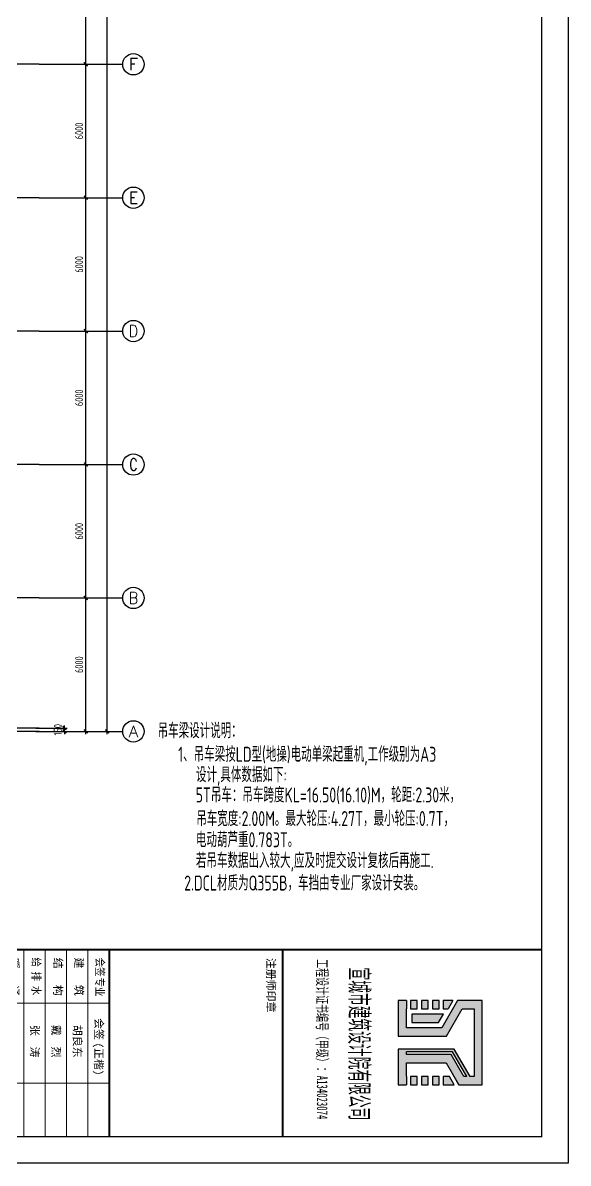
# Model space of a CAD drawing. Extents: x -1389621 to 57380, y -92505 to 283644.
# Drawn here: x -263375 to -238853, y 57648 to 108930 of the extents above; entities that cross this region are included whole.
import ezdxf
from ezdxf.enums import TextEntityAlignment as Align

# ---------------------------------------------------------------- set-up
doc = ezdxf.new("R2010")
doc.units = 0
doc.header["$LTSCALE"] = 100
doc.header["$MEASUREMENT"] = 0
doc.linetypes.add('DOTE', pattern=[2.42, 2, -0.2, 0.02, -0.2])
doc.layers.get('0').update_dxf_attribs({"linetype": 'CONTINUOUS'})
doc.layers.get('Defpoints').update_dxf_attribs({"linetype": 'CONTINUOUS'})
for name, color, linetype in [('AXIS', 3, 'CONTINUOUS'), ('AXIS_TEXT', 7, 'CONTINUOUS'), ('BORDER', 7, 'CONTINUOUS'), ('BZ_标准图框', 7, 'CONTINUOUS'), ('DIM', 3, 'CONTINUOUS'), ('DOTE', 1, 'DOTE'), ('TC', 151, 'CONTINUOUS')]:
    doc.layers.add(name, color=color, linetype=linetype)
doc.styles.add('_TCH_AXIS', font='COMPLEX', dxfattribs={"bigfont": 'GBCBIG'})
doc.styles.add('COMPLEX', font='COMPLEX')
doc.styles.add('ht', font='simhei.ttf', dxfattribs={"width": 0.8})
doc.styles.add('TSSD_Dimension', font='tssdeng.shx', dxfattribs={"width": 0.7, "bigfont": 'hztxt.shx'})
doc.styles.add('TSSD_REIN', font='Tssdeng.shx', dxfattribs={"width": 0.7, "bigfont": 'hztxt.shx'})
doc.dimstyles.new('TSSD_100_100', dxfattribs={"dimtxt": 300, "dimasz": 100, "dimexe": 100, "dimexo": 250, "dimgap": 100, "dimtad": 1, "dimdec": 0, "dimzin": 0, "dimdsep": 46, "dimtxsty": 'TSSD_Dimension', "dimblk": 'ARCHTICK', "dimblk1": 'ARCHTICK', "dimblk2": 'ARCHTICK', "dimcen": 0, "dimdle": 100, "dimclrt": 7, "dimadec": 0, "dimazin": 0, "dimtfac": 1, "dimtdec": 0, "dimtix": 1, "dimtmove": 2, "dimatfit": 3, "dimfxl": 0, "dimtolj": 1, "dimtzin": 0, "dimarcsym": 0})

# ---------------------------------------------------------------- blocks, each defined once
blk = doc.blocks.new('_ArchTick')
at = {"color": 0, "linetype": 'ByBlock'}
blk.add_lwpolyline([(-0.71, -0.71, 0.5, 0.5, 0), (0.71, 0.71, 0.5, 0.5, 0)], format="xyseb", dxfattribs=at)
blk = doc.blocks.new('*D407')
at = {"layer": 'Defpoints', "color": 0, "ltscale": 100}
for p in [(-262635, 83067), (-260542, 83067), (-262635, 77067)]:
    blk.add_point(p, dxfattribs=at)
at = {"layer": 'DIM', "color": 0, "lineweight": -2, "ltscale": 100}
for p, q in [((-260542, 76947), (-260542, 83187)), ((-262335, 83067), (-260422, 83067)), ((-262335, 77067), (-260422, 77067))]:
    blk.add_line(p, q, dxfattribs=at)
at = {"layer": 'DIM', "color": 0, "lineweight": -2, "ltscale": 100, "xscale": 120, "yscale": 120, "zscale": 120}
for p, rotation in [((-260542, 83067), 90), ((-260542, 77067), 270)]:
    blk.add_blockref('_ArchTick', p, dxfattribs=dict(at, rotation=rotation))
at = {"layer": 'DIM', "color": 7, "ltscale": 100, "insert": (-260842, 80067), "char_height": 360, "attachment_point": 5, "rotation": 90, "style": 'TSSD_Dimension'}
blk.add_mtext('\\A1;6000', dxfattribs=at)
blk = doc.blocks.new('*D408')
at = {"layer": 'Defpoints', "color": 0, "ltscale": 100}
for p in [(-262635, 89067), (-260542, 89067), (-262635, 83067)]:
    blk.add_point(p, dxfattribs=at)
at = {"layer": 'DIM', "color": 0, "lineweight": -2, "ltscale": 100}
for p, q in [((-262335, 89067), (-260422, 89067)), ((-260542, 82947), (-260542, 89187)), ((-262335, 83067), (-260422, 83067))]:
    blk.add_line(p, q, dxfattribs=at)
at = {"layer": 'DIM', "color": 0, "lineweight": -2, "ltscale": 100, "xscale": 120, "yscale": 120, "zscale": 120}
for p, rotation in [((-260542, 89067), 90), ((-260542, 83067), 270)]:
    blk.add_blockref('_ArchTick', p, dxfattribs=dict(at, rotation=rotation))
at = {"layer": 'DIM', "color": 7, "ltscale": 100, "insert": (-260842, 86067), "char_height": 360, "attachment_point": 5, "rotation": 90, "style": 'TSSD_Dimension'}
blk.add_mtext('\\A1;6000', dxfattribs=at)
blk = doc.blocks.new('*D409')
at = {"layer": 'Defpoints', "color": 0, "ltscale": 100}
for p in [(-262635, 95067), (-260542, 95067), (-262635, 89067)]:
    blk.add_point(p, dxfattribs=at)
at = {"layer": 'DIM', "color": 0, "lineweight": -2, "ltscale": 100}
for p, q in [((-262335, 95067), (-260422, 95067)), ((-260542, 88947), (-260542, 95187)), ((-262335, 89067), (-260422, 89067))]:
    blk.add_line(p, q, dxfattribs=at)
at = {"layer": 'DIM', "color": 0, "lineweight": -2, "ltscale": 100, "xscale": 120, "yscale": 120, "zscale": 120}
for p, rotation in [((-260542, 95067), 90), ((-260542, 89067), 270)]:
    blk.add_blockref('_ArchTick', p, dxfattribs=dict(at, rotation=rotation))
at = {"layer": 'DIM', "color": 7, "ltscale": 100, "insert": (-260842, 92067), "char_height": 360, "attachment_point": 5, "rotation": 90, "style": 'TSSD_Dimension'}
blk.add_mtext('\\A1;6000', dxfattribs=at)
blk = doc.blocks.new('*D410')
at = {"layer": 'Defpoints', "color": 0, "ltscale": 100}
for p in [(-262635, 101067), (-260542, 101067), (-262635, 95067)]:
    blk.add_point(p, dxfattribs=at)
at = {"layer": 'DIM', "color": 0, "lineweight": -2, "ltscale": 100}
for p, q in [((-262335, 101067), (-260422, 101067)), ((-260542, 94947), (-260542, 101187)), ((-262335, 95067), (-260422, 95067))]:
    blk.add_line(p, q, dxfattribs=at)
at = {"layer": 'DIM', "color": 0, "lineweight": -2, "ltscale": 100, "xscale": 120, "yscale": 120, "zscale": 120}
for p, rotation in [((-260542, 101067), 90), ((-260542, 95067), 270)]:
    blk.add_blockref('_ArchTick', p, dxfattribs=dict(at, rotation=rotation))
at = {"layer": 'DIM', "color": 7, "ltscale": 100, "insert": (-260842, 98067), "char_height": 360, "attachment_point": 5, "rotation": 90, "style": 'TSSD_Dimension'}
blk.add_mtext('\\A1;6000', dxfattribs=at)
blk = doc.blocks.new('*D411')
at = {"layer": 'Defpoints', "color": 0, "ltscale": 100}
for p in [(-262635, 107067), (-260542, 107067), (-262635, 101067)]:
    blk.add_point(p, dxfattribs=at)
at = {"layer": 'DIM', "color": 0, "lineweight": -2, "ltscale": 100}
for p, q in [((-260542, 100947), (-260542, 107187)), ((-262335, 107067), (-260422, 107067)), ((-262335, 101067), (-260422, 101067))]:
    blk.add_line(p, q, dxfattribs=at)
at = {"layer": 'DIM', "color": 0, "lineweight": -2, "ltscale": 100, "xscale": 120, "yscale": 120, "zscale": 120}
for p, rotation in [((-260542, 107067), 90), ((-260542, 101067), 270)]:
    blk.add_blockref('_ArchTick', p, dxfattribs=dict(at, rotation=rotation))
at = {"layer": 'DIM', "color": 7, "ltscale": 100, "insert": (-260842, 104067), "char_height": 360, "attachment_point": 5, "rotation": 90, "style": 'TSSD_Dimension'}
blk.add_mtext('\\A1;6000', dxfattribs=at)
blk = doc.blocks.new('*D412')
at = {"layer": 'Defpoints', "color": 0, "ltscale": 100}
for p in [(-262635, 113067), (-260542, 113067), (-262635, 107067)]:
    blk.add_point(p, dxfattribs=at)
at = {"layer": 'DIM', "color": 0, "lineweight": -2, "ltscale": 100}
for p, q in [((-262335, 113067), (-260422, 113067)), ((-260542, 106947), (-260542, 113187)), ((-262335, 107067), (-260422, 107067))]:
    blk.add_line(p, q, dxfattribs=at)
at = {"layer": 'DIM', "color": 0, "lineweight": -2, "ltscale": 100, "xscale": 120, "yscale": 120, "zscale": 120}
for p, rotation in [((-260542, 113067), 90), ((-260542, 107067), 270)]:
    blk.add_blockref('_ArchTick', p, dxfattribs=dict(at, rotation=rotation))
at = {"layer": 'DIM', "color": 7, "ltscale": 100, "insert": (-260842, 110067), "char_height": 360, "attachment_point": 5, "rotation": 90, "style": 'TSSD_Dimension'}
blk.add_mtext('\\A1;6000', dxfattribs=at)
blk = doc.blocks.new('*D419')
at = {"layer": 'Defpoints', "color": 0, "ltscale": 100}
for p in [(-262875, 149067), (-259582, 149067), (-262875, 77067)]:
    blk.add_point(p, dxfattribs=at)
at = {"layer": 'DIM', "color": 0, "lineweight": -2, "ltscale": 100}
for p, q in [((-262575, 149067), (-259462, 149067)), ((-259582, 76947), (-259582, 149187)), ((-262575, 77067), (-259462, 77067))]:
    blk.add_line(p, q, dxfattribs=at)
at = {"layer": 'DIM', "color": 0, "lineweight": -2, "ltscale": 100, "xscale": 120, "yscale": 120, "zscale": 120}
for p, rotation in [((-259582, 149067), 90), ((-259582, 77067), 270)]:
    blk.add_blockref('_ArchTick', p, dxfattribs=dict(at, rotation=rotation))
at = {"layer": 'DIM', "color": 7, "ltscale": 100, "insert": (-259882, 113067), "char_height": 360, "attachment_point": 5, "rotation": 90, "style": 'TSSD_Dimension'}
blk.add_mtext('\\A1;72000', dxfattribs=at)
blk = doc.blocks.new('_AXISO')
blk.add_circle((0, 0), 0.5)
at = {"layer": 'AXIS_TEXT', "style": 'COMPLEX', "width": 1.041667}
blk.add_attdef('A', text='', height=0.56, dxfattribs=at).set_placement((-0.25, -0.28), (0.25, -0.28), align=Align.FIT)
blk = doc.blocks.new('*D436')
at = {"layer": 'Defpoints', "color": 0, "ltscale": 100}
for p in [(-263095, 77217), (-263095, 77067), (-261502, 77217)]:
    blk.add_point(p, dxfattribs=at)
at = {"layer": 'DIM', "color": 0, "lineweight": -2, "ltscale": 100}
for p, q in [((-262795, 77217), (-261382, 77217)), ((-262795, 77067), (-261382, 77067)), ((-261502, 77217), (-261502, 77337)), ((-261502, 77067), (-261502, 77217)), ((-261502, 77067), (-261502, 76947))]:
    blk.add_line(p, q, dxfattribs=at)
at = {"layer": 'DIM', "color": 0, "lineweight": -2, "ltscale": 100, "xscale": 120, "yscale": 120, "zscale": 120}
for p, rotation in [((-261502, 77217), 270), ((-261502, 77067), 90)]:
    blk.add_blockref('_ArchTick', p, dxfattribs=dict(at, rotation=rotation))
at = {"layer": 'DIM', "color": 7, "ltscale": 100, "insert": (-261802, 77142), "char_height": 360, "attachment_point": 5, "rotation": 90, "style": 'TSSD_Dimension'}
blk.add_mtext('\\A1;150', dxfattribs=at)
blk = doc.blocks.new('A$C064F2E3D')
h = blk.add_hatch(color=1)
h.paths.add_polyline_path([(5094, 55182), (1943, 55182), (1943, 54256), (2967, 53665), (2967, 52338), (2250, 52338), (1943, 52338), (1943, 52030), (3274, 52030), (3274, 53842), (2250, 54433), (2250, 54874), (4787, 54874), (4787, 54721), (3763, 54130), (3763, 52030), (5094, 52030), (5094, 52338), (4787, 52338), (4275, 52338), (4275, 53834), (5094, 54307)])
h.paths.add_polyline_path([(4787, 54484), (3968, 54011), (3968, 52338), (3865, 52338), (3865, 54070), (4787, 54603)], flags=16)
h = blk.add_hatch(color=1)
h.paths.add_polyline_path([(5094, 54130), (4787, 53952), (4787, 53720), (5094, 53720)])
h.paths.add_polyline_path([(4787, 53566), (4787, 53310), (5094, 53310), (5094, 53566)])
h.paths.add_polyline_path([(4787, 53157), (4787, 52901), (5094, 52901), (5094, 53157)])
h.paths.add_polyline_path([(5094, 52491), (5094, 52747), (4787, 52747), (4787, 52491)])
h.paths.add_polyline_path([(2762, 53546), (2455, 53724), (2455, 52542), (2762, 52542)])
h.paths.add_polyline_path([(1943, 54078), (1943, 53720), (2250, 53720), (2250, 53901)])
h.paths.add_polyline_path([(1943, 53566), (1943, 53310), (2250, 53310), (2250, 53566)])
h.paths.add_polyline_path([(2250, 52901), (2250, 53157), (1943, 53157), (1943, 52901)])
h.paths.add_polyline_path([(2250, 52747), (1943, 52747), (1943, 52491), (2250, 52491)])
for points in [[(4275, 52338), (4275, 53834), (5094, 54307), (5094, 55182), (1943, 55182), (1943, 54256), (2967, 53665), (2967, 52338), (2250, 52338)], [(1943, 52338), (1943, 52030), (3274, 52030), (3274, 53842), (2250, 54433), (2250, 54874), (4787, 54874), (4787, 54721), (3763, 54130), (3763, 52030), (5094, 52030), (5094, 52338)], [(4787, 54603), (3865, 54070), (3865, 52338)], [(4787, 54484), (3968, 54011), (3968, 52338)], [(5094, 54307), (4524, 53978)], [(4787, 54603), (4787, 54484)], [(1943, 54078), (2250, 53901)], [(1943, 54078), (1943, 53720), (2250, 53720), (2250, 53901)], [(5094, 54130), (4787, 53952)], [(4787, 53952), (4787, 53720), (5094, 53720), (5094, 54130)], [(1943, 52338), (2250, 52338)], [(3968, 52338), (3865, 52338)], [(4787, 52338), (4275, 52338)], [(4787, 52338), (5094, 52338)]]:
    blk.add_lwpolyline(points)
for points in [[(1943, 53566), (1943, 53310), (2250, 53310), (2250, 53566)], [(2762, 53546), (2455, 53724), (2455, 52542), (2762, 52542)], [(4787, 53566), (4787, 53310), (5094, 53310), (5094, 53566)], [(1943, 53157), (1943, 52901), (2250, 52901), (2250, 53157)], [(4787, 53157), (4787, 52901), (5094, 52901), (5094, 53157)], [(1943, 52747), (1943, 52491), (2250, 52491), (2250, 52747)], [(4787, 52747), (4787, 52491), (5094, 52491), (5094, 52747)]]:
    blk.add_lwpolyline(points, close=True)
at = {"layer": 'BZ_标准图框'}
for points, const_width in [([(35, 0), (35, 57400)], 70), ([(35, 47700), (7035, 47700)], 70), ([(35, 41203), (7035, 41203)], 70), ([(2035, 41203), (2035, 36403)], 35), ([(5035, 41203), (5035, 36403)], 35), ([(7035, 40403), (35, 40403)], 35), ([(7035, 39603), (35, 39603)], 35), ([(7035, 38803), (35, 38803)], 35), ([(7035, 38003), (35, 38003)], 35), ([(7035, 37203), (35, 37203)], 35), ([(7035, 36403), (35, 36403)], 50), ([(35, 29971), (7035, 29971)], 70), ([(2035, 19571), (2035, 29971)], 35), ([(5035, 23570), (5035, 29971)], 35), ([(35, 29171), (7035, 29171)], 35), ([(35, 28371), (7035, 28371)], 35), ([(35, 27571), (7035, 27571)], 35), ([(35, 26771), (7035, 26771)], 35), ([(35, 25971), (7035, 25971)], 35), ([(35, 25171), (7035, 25171)], 35), ([(35, 24371), (7035, 24371)], 35), ([(35, 24371), (7035, 24371)], 35), ([(35, 23571), (7035, 23571)], 70), ([(35, 22571), (7035, 22571)], 35), ([(35, 21571), (7035, 21571)], 35), ([(35, 20571), (7035, 20571)], 35), ([(35, 19571), (7035, 19571)], 70), ([(35, 3800), (7035, 3800)], 70), ([(2035, 1400), (2035, 3800)], 35), ([(35, 3000), (7035, 3000)], 35), ([(35, 2200), (7035, 2200)], 35), ([(35, 1400), (7035, 1400)], 35), ([(35, 1400), (7035, 1400)], 35), ([(2035, 0), (2035, 1400)], 35), ([(4035, 0), (4035, 1400)], 35), ([(5285, 0), (5285, 1400)], 35), ([(35, 700), (4035, 700)], 35), ([(5285, 700), (7035, 700)], 35)]:
    blk.add_lwpolyline(points, dxfattribs=dict(at, const_width=const_width))
at = {"layer": 'BZ_标准图框', "style": 'ht', "width": 0.5}
blk.add_text('宣城市建筑设计院有限公司', height=700, dxfattribs=at).set_placement((3565, 50232), align=Align.CENTER)
at = {"layer": 'BZ_标准图框', "style": 'ht'}
for s, height, width, p in [('工程设计证书编号（甲级）：A134023074', 400, 0.6, (391, 48985)), ('会签', 300, 0.85, (329, 40707)), ('专业', 300, 0.85, (1072, 40699)), ('给 排 水', 300, 0.85, (324, 38317)), ('项目负责人', 300, 0.7, (244, 27871)), ('方案设计人', 300, 0.7, (271, 27069)), ('专业负责人', 300, 0.7, (270, 26262)), ('工程编号', 300, 0.9, (244, 22956)), ('P20-067', 300, 0.9, (3721, 22956)), ('建设单位', 300, 0.9, (236, 21902)), ('安徽泰乐玛科技有限公司', 300, 0.9, (2261, 21899)), ('工程名称', 300, 0.9, (229, 20916)), ('厂区调整', 300, 0.9, (3451, 20899)), ('子项名称', 300, 0.9, (229, 19925)), ('3#厂房', 300, 0.9, (3638, 19899)), ('标   题:', 300, 0.95, (237, 18995)), ('专业及类别', 300, 0.7, (228, 898))]:
    blk.add_text(s, height=height, dxfattribs=dict(at, width=width)).set_placement(p)
for s, p in [('注册师印章', (340, 47111)), ('会签', (2598, 40669)), ('(正楷)', (3518, 40660)), ('建   筑', (329, 39919)), ('胡良东', (2850, 39861)), ('结   构', (334, 39134)), ('戴  烈', (2850, 39061)), ('张  涛', (2850, 38261)), ('暖   通', (343, 37501)), ('电   气', (333, 36726)), ('董  荣', (2850, 36661)), ('出图专用章', (306, 35771)), ('审   定', (256, 29413)), ('李玉林', (2850, 29429)), ('审   核', (243, 28647)), ('丁永涛', (2850, 28629)), ('罗绎涛', (2850, 27829)), ('校   对', (302, 25439)), ('周百平', (2850, 25429)), ('设   计', (297, 24637)), ('戴  烈', (2850, 24629)), ('制   图', (274, 23868)), ('戴  烈', (2850, 23829)), ('日   期', (233, 3257)), ('2020.05', (3652, 3232)), ('比  例', (345, 2447)), ('设计阶段', (176, 1644)), ('施工图', (3653, 1628)), ('结构', (2524, 883)), ('图号', (4266, 595)), ('版本 ', (518, 224)), ('A版', (2659, 143)), ('11', (5912, 158))]:
    blk.add_text(s, height=300, dxfattribs=at).set_placement(p)

msp = doc.modelspace()

# ---------------------------------------------------------------- linework, layer by layer
at = {"layer": 'AXIS'}
for p, q in [((-262634.902, 107066.574), (-258880.293, 107066.574)), ((-262634.902, 101066.574), (-258880.293, 101066.574)), ((-262634.902, 95066.574), (-258880.293, 95066.574)), ((-262634.902, 89066.574), (-258880.293, 89066.574)), ((-262634.902, 83066.574), (-258880.293, 83066.574)), ((-262634.902, 77066.574), (-258880.293, 77066.574))]:
    msp.add_line(p, q, dxfattribs=at)
at = {"layer": 'BORDER'}
msp.add_lwpolyline([(-310132.734, 57648.326), (-310132.734, 158568.326), (-238852.734, 158568.326), (-238852.734, 57648.326)], close=True, dxfattribs=at)
at = {"layer": 'BORDER', "const_width": 60}
msp.add_lwpolyline([(-308932.734, 58848.326), (-308932.734, 155568.326), (-240052.734, 155568.326), (-240052.734, 58848.326)], close=True, dxfattribs=at)
at = {"layer": 'DOTE', "linetype": 'DOTE', "ltscale": 10}
for p, q in [((-262634.902, 107066.574), (-304056.899, 107066.574)), ((-262634.902, 101066.574), (-304056.899, 101066.574)), ((-262634.902, 95066.574), (-304056.899, 95066.574)), ((-262634.902, 89066.574), (-304056.899, 89066.574)), ((-262634.902, 83066.574), (-304056.899, 83066.574)), ((-262634.902, 77066.574), (-304056.899, 77066.574)), ((-262634.902, 77216.574), (-299734.902, 77216.574))]:
    msp.add_line(p, q, dxfattribs=at)

# ---------------------------------------------------------------- block references
at = {"xscale": 1.2, "yscale": 1.2, "zscale": 1.2, "rotation": 270}
msp.add_blockref('A$C064F2E3D', (-308932.734, 67290.325), dxfattribs=at)
at = {"layer": 'AXIS'}
ref = msp.add_blockref('_AXISO', (-258400.293, 107066.574), dxfattribs=dict(at, xscale=960, yscale=960, zscale=960))
ref.add_attrib('A', 'F', dxfattribs={"layer": 'AXIS_TEXT', "ltscale": 0.5, "height": 534.53, "style": '_TCH_AXIS'}).set_placement((-258603.924, 106799.309), (-258196.663, 106799.309), align=Align.FIT)
ref = msp.add_blockref('_AXISO', (-258400.293, 101066.574), dxfattribs=dict(at, xscale=960, yscale=960, zscale=960))
ref.add_attrib('A', 'E', dxfattribs={"layer": 'AXIS_TEXT', "ltscale": 0.5, "height": 534.53, "style": '_TCH_AXIS'}).set_placement((-258603.924, 100799.309), (-258196.663, 100799.309), align=Align.FIT)
ref = msp.add_blockref('_AXISO', (-258400.293, 95066.574), dxfattribs=dict(at, xscale=960, yscale=960, zscale=960))
ref.add_attrib('A', 'D', dxfattribs={"layer": 'AXIS_TEXT', "ltscale": 0.5, "height": 522.309, "style": '_TCH_AXIS'}).set_placement((-258611.704, 94805.419), (-258188.883, 94805.419), align=Align.FIT)
ref = msp.add_blockref('_AXISO', (-258400.293, 89066.574), dxfattribs=dict(at, xscale=960, yscale=960, zscale=960))
ref.add_attrib('A', 'C', dxfattribs={"layer": 'AXIS_TEXT', "ltscale": 0.5, "height": 546.829, "style": '_TCH_AXIS'}).set_placement((-258595.589, 88793.159), (-258204.997, 88793.159), align=Align.FIT)
ref = msp.add_blockref('_AXISO', (-258400.293, 83066.574), dxfattribs=dict(at, xscale=960, yscale=960, zscale=960))
ref.add_attrib('A', 'B', dxfattribs={"layer": 'AXIS_TEXT', "ltscale": 0.5, "height": 522.309, "style": '_TCH_AXIS'}).set_placement((-258611.704, 82805.419), (-258188.883, 82805.419), align=Align.FIT)
ref = msp.add_blockref('_AXISO', (-258400.293, 77066.574), dxfattribs=dict(at, xscale=960, yscale=960, zscale=960))
ref.add_attrib('A', 'A', dxfattribs={"layer": 'AXIS_TEXT', "ltscale": 0.5, "height": 510.22, "style": '_TCH_AXIS'}).set_placement((-258618.959, 76811.464), (-258181.627, 76811.464), align=Align.FIT)

# ---------------------------------------------------------------- texts
at = {"layer": 'TC', "color": 7, "style": 'TSSD_REIN', "width": 0.7}
for s, height, p in [('吊车梁设计说明：', 675.3443, (-257314.203, 76758.894)), ('1、吊车梁按LD型(地操)电动单梁起重机,工作级别为A3', 675.34425, (-256391.476, 75697.872)), ('设计,具体数据如下:', 675.3443, (-255591.927, 74780.45)), ('5T吊车：吊车跨度KL=16.50(16.10)M，轮距:2.30米，', 675.34425, (-255602.147, 73869.42)), ('吊车宽度:2.00M。最大轮压:4.27T，最小轮压:0.7T，', 675.34425, (-255575.027, 72808.583)), ('电动葫芦重0.783T。', 675.34425, (-255591.927, 71855.144)), ('若吊车数据出入较大,应及时提交设计复核后再施工.', 675.34425, (-255591.927, 70919.041)), ('2.DCL材质为Q355B，车挡由专业厂家设计安装。', 675.34425, (-256118.092, 69908.867))]:
    msp.add_text(s, height=height, dxfattribs=at).set_placement(p)

# ---------------------------------------------------------------- dimensions: what is measured, and where the dimension line sits
at = {"layer": 'DIM', "ltscale": 100}
for p1, p2, distance, picture, middle in [((-262874.902, 77066.574), (-262874.902, 149066.574), -3292.902, '*D419', (-259882, 113066.574)), ((-262634.902, 107066.574), (-262634.902, 113066.574), -2092.902, '*D412', (-260842, 110066.574)), ((-262634.902, 101066.574), (-262634.902, 107066.574), -2092.902, '*D411', (-260842, 104066.574)), ((-262634.902, 95066.574), (-262634.902, 101066.574), -2092.902, '*D410', (-260842, 98066.574)), ((-262634.902, 89066.574), (-262634.902, 95066.574), -2092.902, '*D409', (-260842, 92066.574)), ((-262634.902, 83066.574), (-262634.902, 89066.574), -2092.902, '*D408', (-260842, 86066.574)), ((-262634.902, 77066.574), (-262634.902, 83066.574), -2092.902, '*D407', (-260842, 80066.574)), ((-263094.902, 77066.574), (-263094.902, 77216.574), -1592.902, '*D436', (-261802, 77141.574))]:
    dim = msp.add_aligned_dim(p1=p1, p2=p2, distance=distance, dimstyle='TSSD_100_100', override={"dimscale": 1.2}, dxfattribs=at)
    dim.commit()
    dim.dimension.update_dxf_attribs({"geometry": picture, "text_midpoint": middle})

doc.saveas('drawing.dxf')
